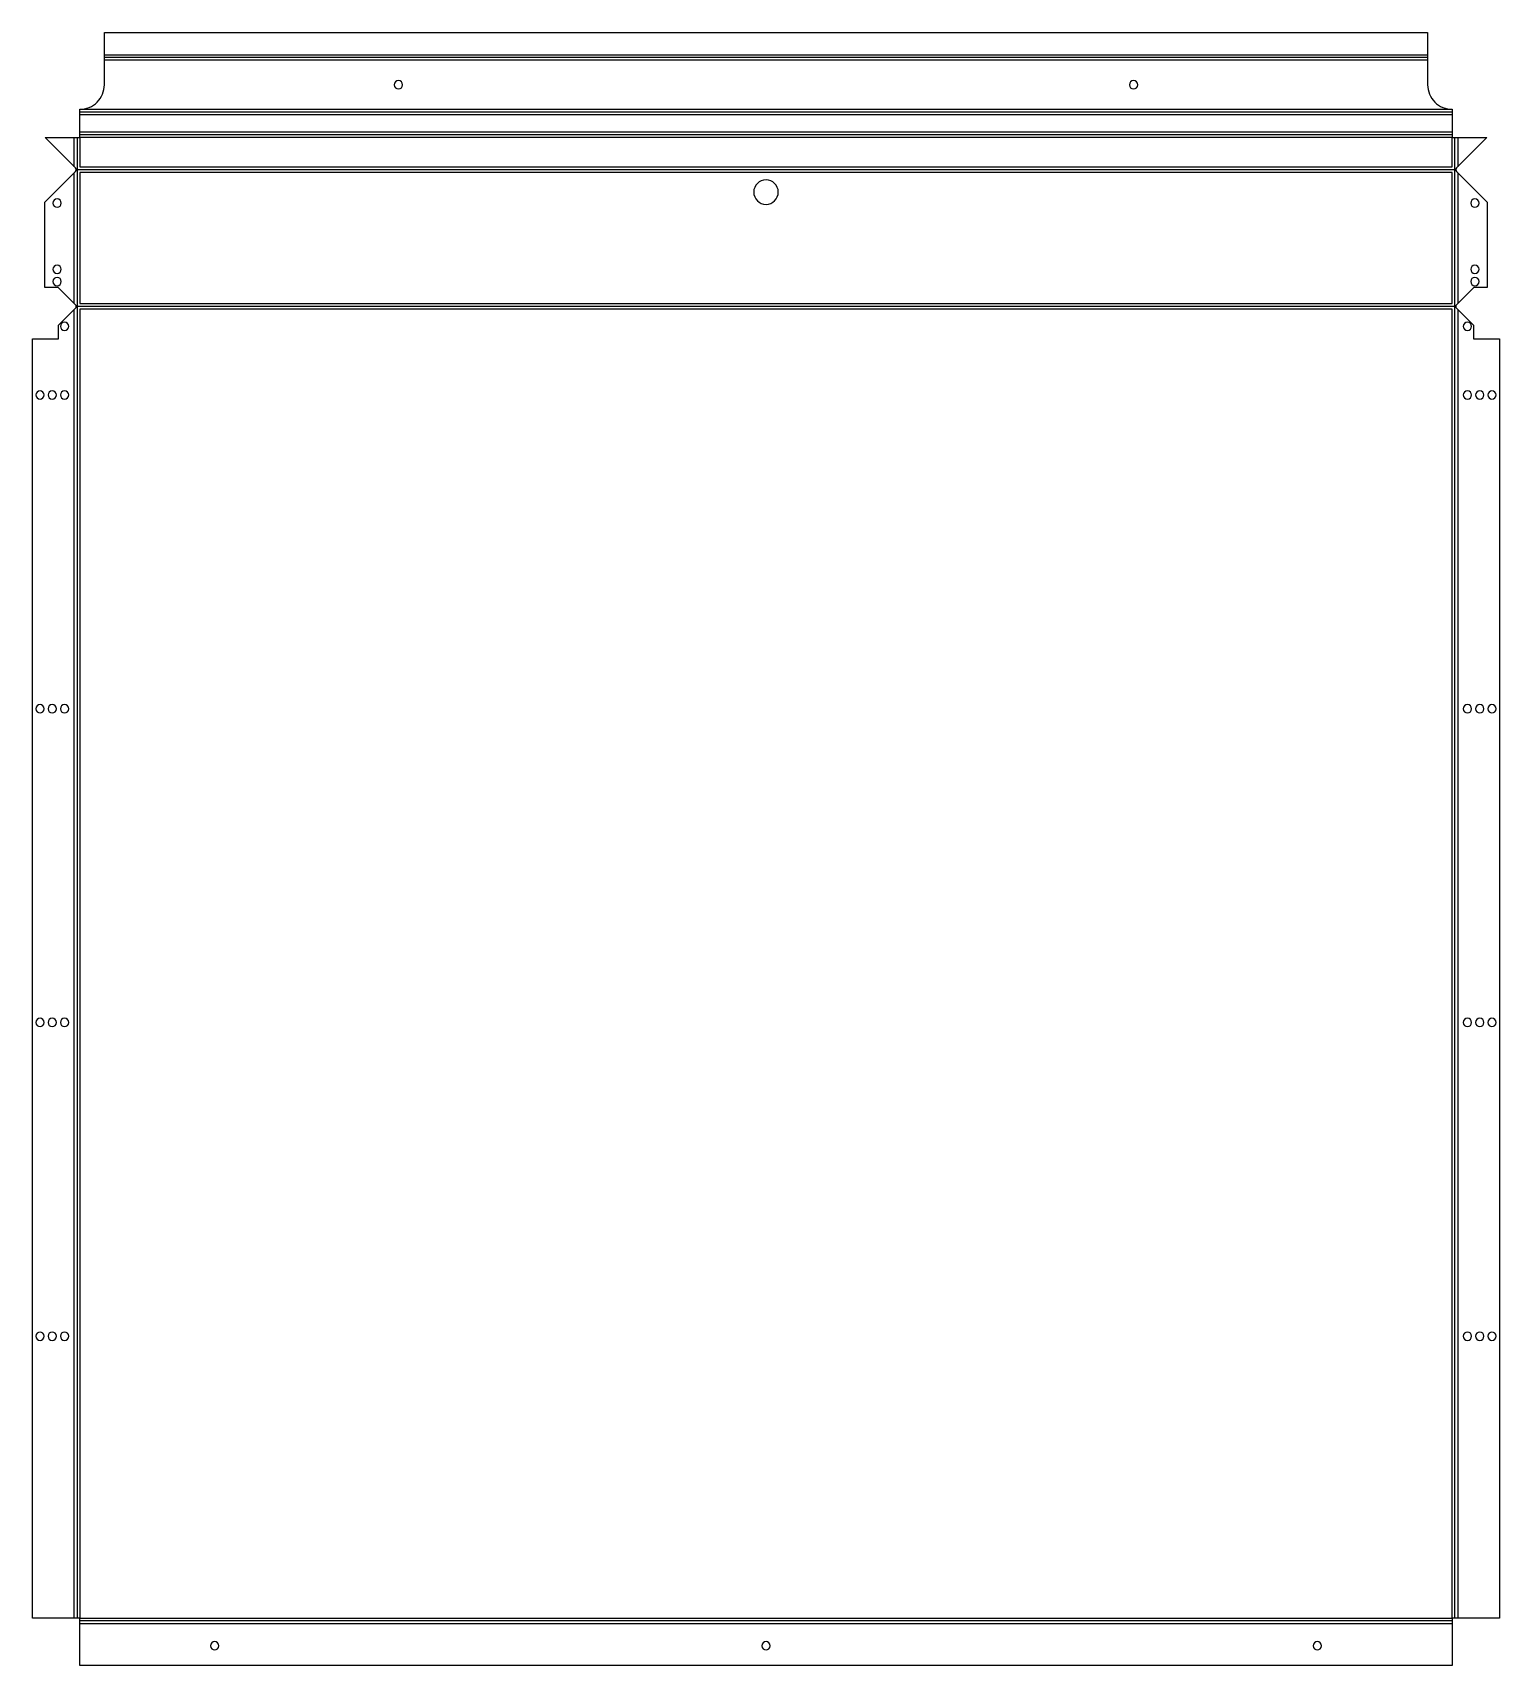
# Model space of a CAD drawing. Header units: millimetres. Extents: x -19 to 579, y 0 to 666.
import ezdxf

# ---------------------------------------------------------------- set-up
doc = ezdxf.new("R2010")
doc.units = ezdxf.units.MM

msp = doc.modelspace()

# ---------------------------------------------------------------- linework, layer by layer
at = {"layer": 'BEND'}
for p, q in [((550, 655.94), (10, 655.94)), ((560, 633.68), (0, 633.68)), ((-1.13, 623.29), (-1.13, 610.15)), ((560, 624.42), (0, 624.42)), ((561.13, 610.15), (561.13, 623.29)), ((561.47, 610.15), (-1.47, 610.15)), ((-1.13, 610.15), (-1.13, 554.39)), ((561.13, 554.39), (561.13, 610.15)), ((561.47, 554.39), (-1.47, 554.39)), ((-1.13, 554.39), (-1.13, 19.26)), ((561.13, 19.26), (561.13, 554.39)), ((560, 18.13), (0, 18.13))]:
    msp.add_line(p, q, dxfattribs=at)
at = {"layer": 'BEND_EXTENT'}
for p, q in [((10, 657.07), (550, 657.07)), ((550, 654.81), (10, 654.81)), ((0, 634.81), (560, 634.81)), ((560, 632.55), (0, 632.55)), ((-2.26, 611.36), (-2.26, 623.29)), ((0, 625.55), (560, 625.55)), ((562.26, 623.29), (562.26, 611.36)), ((-2.26, 555.59), (-2.26, 608.95)), ((562.26, 608.95), (562.26, 555.59)), ((-2.26, 19.26), (-2.26, 553.19)), ((562.26, 553.19), (562.26, 19.26)), ((560, 17), (0, 17))]:
    msp.add_line(p, q, dxfattribs=at)
for points in [[(560, 611.29), (560, 623.29), (0, 623.29), (0, 611.29)], [(560, 555.52), (560, 609.02), (0, 609.02), (0, 555.52)], [(560, 19.26), (560, 553.26), (0, 553.26), (0, 19.26)]]:
    msp.add_lwpolyline(points, close=True, dxfattribs=at)
at = {"layer": 'INTERIOR_PROFILES', "extrusion": (0, 0, -1)}
for centre, radius in [((-130, 644.81), 1.7), ((-430, 644.81), 1.7), ((-280, 601.02), 5), ((9.26, 596.52), 1.7), ((-569.26, 596.52), 1.7), ((9.26, 569.52), 1.7), ((9.26, 564.52), 1.7), ((-569.26, 569.52), 1.7), ((-569.26, 564.52), 1.7), ((6.26, 546.26), 1.7), ((-566.26, 546.26), 1.7), ((16.26, 518.26), 1.7), ((11.26, 518.26), 1.7), ((6.26, 518.26), 1.7), ((-566.26, 518.26), 1.7), ((-571.26, 518.26), 1.7), ((-576.26, 518.26), 1.7), ((16.26, 390.26), 1.7), ((11.26, 390.26), 1.7), ((6.26, 390.26), 1.7), ((-566.26, 390.26), 1.7), ((-571.26, 390.26), 1.7), ((-576.26, 390.26), 1.7), ((16.26, 262.26), 1.7), ((11.26, 262.26), 1.7), ((6.26, 262.26), 1.7), ((-566.26, 262.26), 1.7), ((-571.26, 262.26), 1.7), ((-576.26, 262.26), 1.7), ((16.26, 134.26), 1.7), ((11.26, 134.26), 1.7), ((6.26, 134.26), 1.7), ((-566.26, 134.26), 1.7), ((-571.26, 134.26), 1.7), ((-576.26, 134.26), 1.7), ((-55, 8), 1.7), ((-280, 8), 1.7), ((-505, 8), 1.7)]:
    msp.add_circle(centre, radius, dxfattribs=at)
at = {"layer": 'OUTER_PROFILES'}
msp.add_lwpolyline([(-1.77, 609.45, 0.414214), (-1.77, 610.86), (-14.19, 623.29), (0, 623.29), (0, 625.55), (0, 632.55), (0, 634.81, 0.414214), (10, 644.81), (10, 666.07), (550, 666.07), (550, 644.81, 0.414214), (560, 634.81), (560, 632.55), (560, 625.55), (560, 623.29), (574.19, 623.29), (561.77, 610.86, 0.414214), (561.77, 609.45), (574.26, 596.95), (574.26, 562.12), (568.79, 562.12), (561.77, 555.1, 0.414214), (561.77, 553.69), (568.76, 546.69), (568.76, 541.19), (579.26, 541.19), (579.26, 19.26), (560, 19.26), (560, 0), (0, 0), (0, 19.26), (-19.26, 19.26), (-19.26, 541.19), (-8.76, 541.19), (-8.76, 546.69), (-1.77, 553.69, 0.414214), (-1.77, 555.1), (-8.79, 562.12), (-14.26, 562.12), (-14.26, 596.95)], format="xyb", close=True, dxfattribs=at)

doc.saveas('drawing.dxf')
